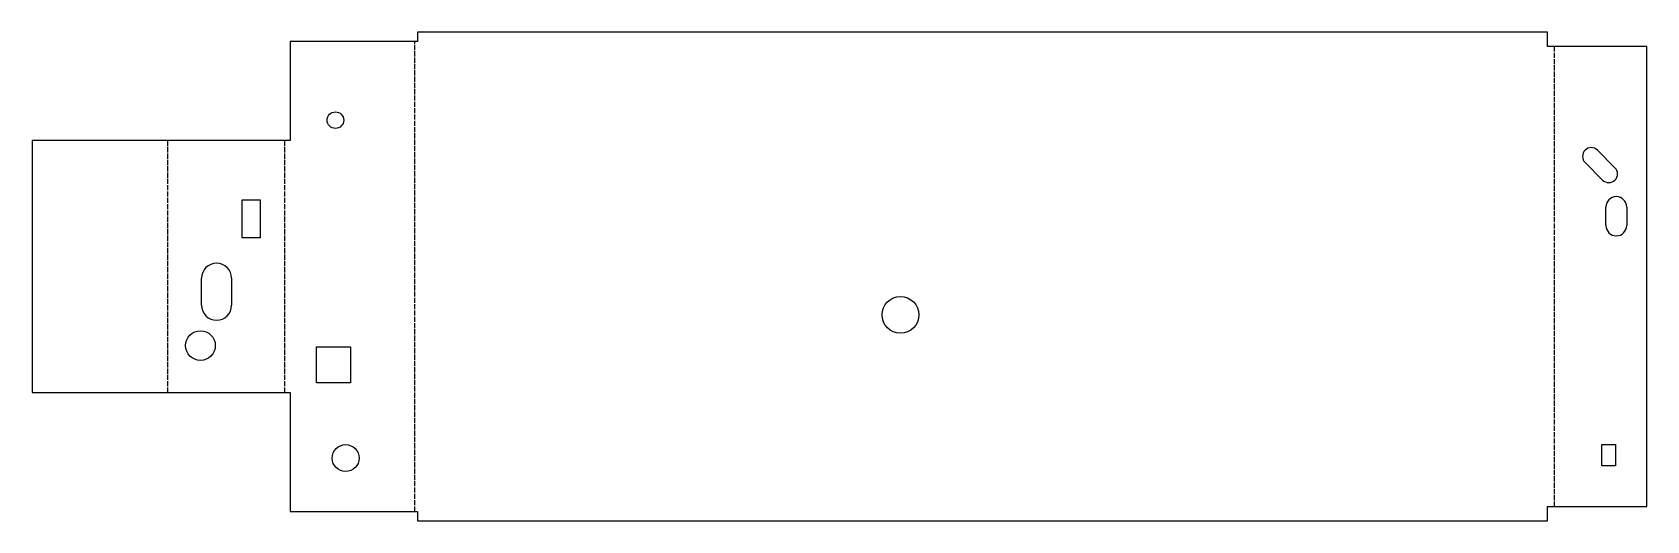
# Model space of a CAD drawing. Header units: millimetres. Extents: x -93 to 296, y 0 to 118.
import ezdxf

# ---------------------------------------------------------------- set-up
doc = ezdxf.new("R2010")
doc.units = ezdxf.units.MM
doc.linetypes.add('DASHED', pattern=[1.524, 1.27, -0.254])
doc.layers.add('BEND', color=7, linetype='Continuous')
doc.layers.add('CUT', color=7, linetype='Continuous')

msp = doc.modelspace()

# ---------------------------------------------------------------- linework, layer by layer
at = {"layer": 'BEND', "color": 3, "linetype": 'DASHED'}
for p, q in [((-0.63, 2.2), (-0.63, 115.55)), ((273.69, 114.35), (273.69, 3.4)), ((-60.17, 30.88), (-60.17, 91.64)), ((-31.95, 30.88), (-31.95, 91.64))]:
    msp.add_line(p, q, dxfattribs=at)
at = {"layer": 'CUT'}
for p, q in [((272.12, 117.75), (0, 117.75)), ((0, 117.75), (0, 115.55)), ((272.12, 114.35), (272.12, 117.75)), ((0, 115.55), (-30.69, 115.55)), ((-30.69, 115.55), (-30.69, 91.64)), ((295.98, 114.35), (272.12, 114.35)), ((295.98, 3.4), (295.98, 114.35)), ((-30.69, 91.64), (-92.77, 91.64)), ((-92.77, 91.64), (-92.77, 30.88)), ((285.36, 82.12), (281.15, 86.32)), ((284.13, 89.31), (288.34, 85.1)), ((-42.21, 68.16), (-42.21, 77.39)), ((-42.21, 77.39), (-37.89, 77.39)), ((-37.89, 77.39), (-37.89, 68.16)), ((286.16, 71.18), (286.16, 75.62)), ((291.16, 75.62), (291.16, 71.18)), ((-37.89, 68.16), (-42.21, 68.16)), ((-52.02, 51.94), (-52.02, 58.46)), ((-44.78, 58.46), (-44.78, 51.94)), ((-24.3, 33.27), (-24.3, 41.9)), ((-24.3, 41.9), (-16.16, 41.9)), ((-16.16, 41.9), (-16.16, 33.27)), ((-16.16, 33.27), (-24.3, 33.27)), ((-92.77, 30.88), (-30.69, 30.88)), ((-30.69, 30.88), (-30.69, 2.2)), ((285.15, 18.37), (288.43, 18.37)), ((285.15, 13.23), (285.15, 18.37)), ((288.43, 18.37), (288.43, 13.23)), ((288.43, 13.23), (285.15, 13.23)), ((-30.69, 2.2), (0, 2.2)), ((0, 2.2), (0, 0)), ((0, 0), (272.12, 0)), ((272.12, 0), (272.12, 3.4)), ((272.12, 3.4), (295.98, 3.4))]:
    msp.add_line(p, q, dxfattribs=at)
for centre, radius in [((-19.78, 96.56), 1.99), ((116.29, 49.62), 4.42), ((-52.27, 42.23), 3.57), ((-17.32, 15.1), 3.24)]:
    msp.add_circle(centre, radius, dxfattribs=at)
for centre, radius, start, end in [((282.64, 87.82), 2.11, 45, -135), ((286.85, 83.61), 2.11, -135, 45), ((288.66, 75.62), 2.5, 0, 180), ((288.66, 71.18), 2.5, 180, 0), ((-48.4, 58.46), 3.62, 0, 180), ((-48.4, 51.94), 3.62, 180, 0)]:
    msp.add_arc(centre, radius, start, end, dxfattribs=at)

doc.saveas('drawing.dxf')
